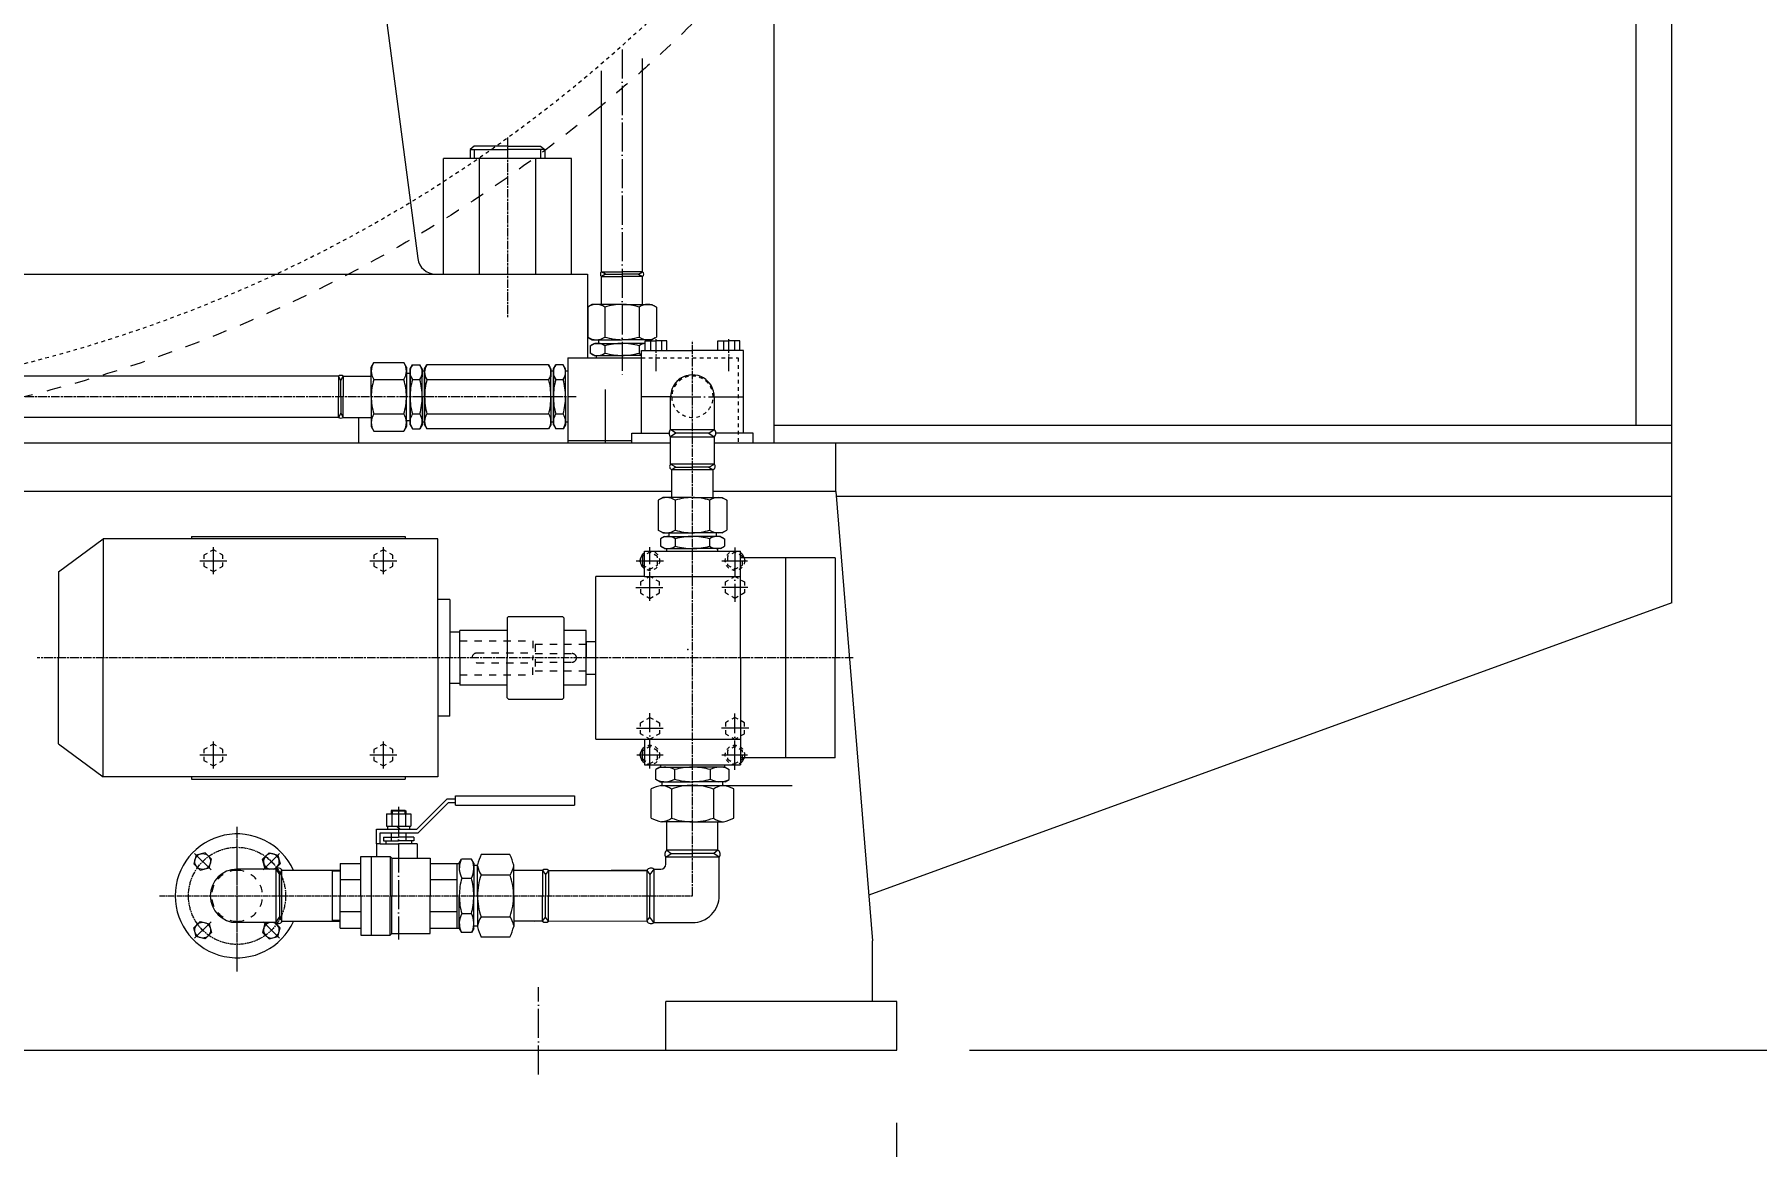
# Model space of a CAD drawing. Header units: inches. Extents: x -7 to 38035, y 41 to 29026.
# Drawn here: x 8608 to 10026, y 2469 to 3385 of the extents above; entities that cross this region are included whole.
import ezdxf

# ---------------------------------------------------------------- set-up
doc = ezdxf.new("R2010")
doc.units = ezdxf.units.IN
doc.header["$MEASUREMENT"] = 0
for name, pattern in [('ACAD_ISO04W100', [30, 24, -3, 0, -3]), ('CHAIN', [0.7087, 0.4724, -0.0591, 0.1181, -0.0591]), ('EB_DASH', [6, 3, -3])]:
    doc.linetypes.add(name, pattern=pattern)
doc.layers.get('Defpoints').update_dxf_attribs({"lineweight": 5})
doc.layers.add('CAXA0', color=7, linetype='Continuous', lineweight=5)
doc.styles.add('Roman', font='arial.ttf')
doc.styles.get("Standard").update_dxf_attribs({"font": 'arial.ttf'})
doc.dimstyles.new('ISO-25', dxfattribs={"dimscale": 30, "dimtxt": 1.5, "dimasz": 1.5, "dimexe": 2, "dimexo": 2, "dimtad": 1, "dimtih": 1, "dimtoh": 1, "dimdec": 1, "dimlfac": 0.03937, "dimdsep": 46, "dimtxsty": 'Standard', "dimcen": 2.5, "dimclrd": 7, "dimclre": 7, "dimclrt": 7, "dimadec": 0, "dimazin": 0, "dimtfac": 1, "dimtdec": 1, "dimtmove": 0, "dimatfit": 3, "dimfxl": 1, "dimlwd": 5, "dimlwe": 5, "dimarcsym": 0})

# ---------------------------------------------------------------- blocks, each defined once
blk = doc.blocks.new('*D246')
at = {"color": 7, "linetype": 'Continuous', "lineweight": 5, "transparency": 16777216}
for p, q in [((7388.2, 2488.2), (7388.2, 1991.2)), ((9318.2, 2488.2), (9318.2, 1991.2)), ((7448.2, 2051.2), (9258.2, 2051.2))]:
    blk.add_line(p, q, dxfattribs=at)
at = {"color": 7, "transparency": 16777216}
for points in [[(7448.2, 2061.2), (7448.2, 2041.2), (7388.2, 2051.2)], [(9258.2, 2061.2), (9258.2, 2041.2), (9318.2, 2051.2)]]:
    blk.add_solid(points, dxfattribs=at)
at = {"layer": 'Defpoints', "color": 0, "transparency": 16777216}
for p in [(7388.2, 2548.2), (9318.2, 2548.2), (9318.2, 2051.2)]:
    blk.add_point(p, dxfattribs=at)
at = {"color": 7, "lineweight": 5, "transparency": 16777216, "insert": (8353.2, 2177.2), "char_height": 210, "attachment_point": 5, "style": 'Roman'}
blk.add_mtext('76', dxfattribs=at)
blk = doc.blocks.new('*D254')
at = {"color": 7, "linetype": 'Continuous', "lineweight": 5, "transparency": 16777216}
for p, q in [((10108, 9504.4), (10853.5, 9504.4)), ((10793.5, 9444.4), (10793.5, 6475.9)), ((10793.5, 2608.2), (10793.5, 6223.8)), ((9378.2, 2548.2), (10853.5, 2548.2))]:
    blk.add_line(p, q, dxfattribs=at)
at = {"color": 7, "transparency": 16777216}
for points in [[(10783.5, 9444.4), (10803.5, 9444.4), (10793.5, 9504.4)], [(10783.5, 2608.2), (10803.5, 2608.2), (10793.5, 2548.2)]]:
    blk.add_solid(points, dxfattribs=at)
at = {"layer": 'Defpoints', "color": 0, "transparency": 16777216}
for p in [(10048, 9504.4), (10793.5, 9504.4), (9318.2, 2548.2)]:
    blk.add_point(p, dxfattribs=at)
at = {"color": 7, "lineweight": 5, "transparency": 16777216, "insert": (10793.5, 6349.9), "char_height": 210, "attachment_point": 5, "style": 'Roman'}
blk.add_mtext('273.9', dxfattribs=at)

msp = doc.modelspace()

# ---------------------------------------------------------------- linework, layer by layer
at = {"color": 7, "lineweight": 5}
for p, q in [((9956.55, 2916.44), (9956.55, 4256)), ((9927.27, 3062.84), (9927.27, 4197.44)), ((8827.54, 3931.8), (8923.88, 3200.01)), ((9217.23, 3048.2), (9217.23, 3765.56)), ((9109.03, 3189.17), (9109.03, 3364.79)), ((9075.09, 3189.17), (9075.09, 3354.65)), ((8970.31, 3292.69), (8966.94, 3289.99)), ((8966.94, 3289.99), (8966.94, 3282.44)), ((8966.94, 3289.99), (8997.69, 3289.99)), ((8997.69, 3292.69), (8970.31, 3292.69)), ((8970.31, 3289.99), (8970.31, 3282.44)), ((8997.69, 3292.69), (9025.06, 3292.69)), ((9028.43, 3289.99), (8997.69, 3289.99)), ((9025.06, 3292.69), (9028.43, 3289.99)), ((9025.06, 3289.99), (9025.06, 3282.44)), ((9028.43, 3289.99), (9028.43, 3282.44)), ((9050.39, 3282.44), (8944.98, 3282.44)), ((8944.98, 3187.28), (8944.98, 3282.44)), ((8974.44, 3282.44), (8974.44, 3187.28)), ((9020.93, 3282.44), (9020.93, 3187.28)), ((9050.39, 3187.28), (9050.39, 3282.44)), ((8401.32, 3187.28), (9063.57, 3187.28)), ((8938.39, 3187.28), (9063.57, 3187.28)), ((9063.57, 3187.28), (9063.57, 3118.2)), ((9078.5, 3187.2), (9075.09, 3189.17)), ((9075.09, 3189.17), (9092.06, 3189.17)), ((9078.5, 3187.2), (9075.09, 3185.22)), ((9075.1, 3162.23), (9075.09, 3185.23)), ((9075.09, 3185.22), (9075.09, 3185.23)), ((9075.09, 3185.22), (9092.06, 3185.22)), ((9078.5, 3187.2), (9092.06, 3187.2)), ((9078.5, 3187.2), (9092.06, 3187.2)), ((9109.03, 3189.17), (9092.06, 3189.17)), ((9105.62, 3187.2), (9092.06, 3187.2)), ((9105.62, 3187.2), (9092.06, 3187.2)), ((9109.03, 3185.22), (9092.06, 3185.22)), ((9105.62, 3187.2), (9109.03, 3189.17)), ((9105.62, 3187.2), (9109.03, 3185.22)), ((9109.01, 3162.23), (9109.03, 3185.23)), ((9109.03, 3185.22), (9109.03, 3185.23)), ((9067.59, 3162.24), (9063.79, 3160.05)), ((9067.59, 3162.24), (9063.79, 3160.05)), ((9092.1, 3162.22), (9067.59, 3162.24)), ((9092.1, 3162.22), (9067.59, 3162.24)), ((9092.02, 3162.22), (9116.53, 3162.24)), ((9092.02, 3162.22), (9116.53, 3162.24)), ((9116.53, 3162.24), (9120.32, 3160.05)), ((9116.53, 3162.24), (9120.32, 3160.05)), ((9063.79, 3160.05), (9063.77, 3135.43)), ((9063.79, 3160.05), (9063.77, 3135.43)), ((9063.79, 3160.05), (9063.77, 3135.43)), ((9063.79, 3160.05), (9063.77, 3135.43)), ((9077.94, 3160.04), (9077.92, 3135.42)), ((9077.94, 3160.04), (9077.92, 3135.42)), ((9077.94, 3160.04), (9077.92, 3135.42)), ((9077.94, 3160.04), (9077.92, 3135.42)), ((9106.17, 3160.04), (9106.19, 3135.42)), ((9106.17, 3160.04), (9106.19, 3135.42)), ((9106.17, 3160.04), (9106.19, 3135.42)), ((9106.17, 3160.04), (9106.19, 3135.42)), ((9120.32, 3160.05), (9120.34, 3135.43)), ((9120.32, 3160.05), (9120.34, 3135.43)), ((9120.32, 3160.05), (9120.34, 3135.43)), ((9120.32, 3160.05), (9120.34, 3135.43)), ((9064.85, 3134.77), (9067.56, 3133.24)), ((9064.85, 3134.77), (9067.56, 3133.24)), ((9119.26, 3134.77), (9116.55, 3133.24)), ((9119.26, 3134.77), (9116.55, 3133.24)), ((9065.77, 3128.3), (9069.07, 3130.2)), ((9065.77, 3128.3), (9069.07, 3130.2)), ((9065.77, 3128.3), (9065.77, 3122.1)), ((9065.77, 3128.3), (9065.77, 3122.1)), ((9069.07, 3120.2), (9065.77, 3122.1)), ((9069.07, 3120.2), (9065.77, 3122.1)), ((9067.56, 3133.24), (9092.07, 3133.22)), ((9067.56, 3133.24), (9092.07, 3133.22)), ((9067.56, 3133.24), (9092.07, 3133.22)), ((9067.56, 3133.24), (9092.07, 3133.22)), ((9069.07, 3130.2), (9092.06, 3130.2)), ((9069.07, 3130.2), (9092.06, 3130.2)), ((9069.07, 3120.2), (9092.06, 3120.2)), ((9069.07, 3120.2), (9092.06, 3120.2)), ((9071.06, 3118.2), (9071.06, 3120.2)), ((9071.06, 3118.2), (9071.06, 3120.2)), ((9072.57, 3133.23), (9072.57, 3130.2)), ((9072.57, 3133.23), (9072.57, 3130.2)), ((9072.57, 3133.23), (9072.57, 3130.2)), ((9072.57, 3133.23), (9072.57, 3130.2)), ((9077.92, 3128.21), (9077.92, 3122.19)), ((9077.92, 3128.21), (9077.92, 3122.19)), ((9116.55, 3133.24), (9092.04, 3133.22)), ((9116.55, 3133.24), (9092.04, 3133.22)), ((9116.55, 3133.24), (9092.04, 3133.22)), ((9116.55, 3133.24), (9092.04, 3133.22)), ((9111.06, 3130.2), (9092.06, 3130.2)), ((9111.06, 3130.2), (9092.06, 3130.2)), ((9108.06, 3120.2), (9092.06, 3120.2)), ((9108.06, 3120.2), (9092.06, 3120.2)), ((9106.2, 3128.21), (9106.2, 3122.19)), ((9106.2, 3128.21), (9106.2, 3122.19)), ((9108.06, 3124.2), (9150.06, 3124.2)), ((9108.06, 3056.2), (9108.06, 3124.2)), ((9108.06, 3124.2), (9150.06, 3124.2)), ((9108.06, 3056.2), (9108.06, 3124.2)), ((9111.06, 3124.2), (9111.06, 3132.2)), ((9111.06, 3132.2), (9120.06, 3132.2)), ((9111.06, 3124.2), (9111.06, 3132.2)), ((9111.06, 3132.2), (9120.06, 3132.2)), ((9111.54, 3133.23), (9111.54, 3132.2)), ((9111.54, 3133.23), (9111.54, 3132.2)), ((9111.54, 3133.23), (9111.54, 3132.2)), ((9111.54, 3133.23), (9111.54, 3132.2)), ((9115.56, 3132.2), (9115.56, 3124.2)), ((9115.56, 3132.2), (9115.56, 3124.2)), ((9129.06, 3132.2), (9120.06, 3132.2)), ((9129.06, 3132.2), (9120.06, 3132.2)), ((9124.56, 3132.2), (9124.56, 3124.2)), ((9124.56, 3132.2), (9124.56, 3124.2)), ((9129.06, 3124.2), (9129.06, 3132.2)), ((9129.06, 3124.2), (9129.06, 3132.2)), ((9192.06, 3124.2), (9150.06, 3124.2)), ((9192.06, 3124.2), (9150.06, 3124.2)), ((9171.06, 3124.2), (9171.06, 3132.2)), ((9171.06, 3132.2), (9180.06, 3132.2)), ((9171.06, 3124.2), (9171.06, 3132.2)), ((9171.06, 3132.2), (9180.06, 3132.2)), ((9175.56, 3132.2), (9175.56, 3124.2)), ((9175.56, 3132.2), (9175.56, 3124.2)), ((9189.06, 3132.2), (9180.06, 3132.2)), ((9189.06, 3132.2), (9180.06, 3132.2)), ((9184.56, 3132.2), (9184.56, 3124.2)), ((9184.56, 3132.2), (9184.56, 3124.2)), ((9189.06, 3124.2), (9189.06, 3132.2)), ((9189.06, 3124.2), (9189.06, 3132.2)), ((9192.06, 3056.2), (9192.06, 3124.2)), ((9192.06, 3056.2), (9192.06, 3124.2)), ((8885.53, 3110.7), (8887.72, 3114.49)), ((8885.53, 3110.7), (8885.53, 3103.19)), ((8885.53, 3086.19), (8885.53, 3110.7)), ((8887.72, 3114.49), (8912.34, 3114.49)), ((8914.53, 3110.7), (8912.34, 3114.49)), ((8914.53, 3105.69), (8914.53, 3110.7)), ((8914.53, 3110.7), (8914.53, 3086.19)), ((8914.53, 3105.69), (8917.53, 3105.69)), ((8917.53, 3109.19), (8919.43, 3112.49)), ((8917.53, 3086.19), (8917.53, 3109.19)), ((8917.53, 3105.69), (8917.53, 3109.19)), ((8917.53, 3109.19), (8917.53, 3086.19)), ((8919.43, 3112.49), (8925.62, 3112.49)), ((8927.53, 3109.19), (8925.62, 3112.49)), ((8929.53, 3107.19), (8927.5, 3107.19)), ((8927.53, 3109.19), (8927.53, 3102.69)), ((8927.53, 3086.19), (8927.53, 3109.19)), ((8929.53, 3109.19), (8931.43, 3112.49)), ((8929.53, 3086.19), (8929.53, 3109.19)), ((8929.53, 3109.19), (8929.53, 3086.19)), ((8929.53, 3105.69), (8929.53, 3109.19)), ((8929.53, 3086.19), (8929.53, 3107.19)), ((9031.65, 3112.49), (8931.43, 3112.49)), ((9033.56, 3109.19), (9031.65, 3112.49)), ((9033.56, 3086.19), (9033.56, 3109.19)), ((9033.56, 3109.19), (9033.56, 3102.69)), ((9033.56, 3086.19), (9033.56, 3109.19)), ((9035.59, 3107.19), (9033.56, 3107.19)), ((9035.56, 3109.19), (9037.46, 3112.49)), ((9035.56, 3086.19), (9035.56, 3109.19)), ((9035.56, 3105.69), (9035.56, 3109.19)), ((9035.56, 3109.19), (9035.56, 3086.19)), ((9035.56, 3086.19), (9035.56, 3109.19)), ((9043.65, 3112.49), (9037.46, 3112.49)), ((9045.56, 3109.19), (9043.65, 3112.49)), ((9045.56, 3086.19), (9045.56, 3109.19)), ((9047.56, 3107.19), (9045.56, 3107.19)), ((9047.56, 3118.2), (9047.56, 3048.2)), ((9047.56, 3118.2), (9108.06, 3118.2)), ((8858.51, 3103.2), (8461.02, 3103.2)), ((8860.53, 3099.7), (8858.51, 3103.2)), ((8858.51, 3103.2), (8858.51, 3086.2)), ((8860.53, 3099.7), (8862.55, 3103.2)), ((8860.53, 3086.21), (8860.53, 3099.7)), ((8862.55, 3103.2), (8885.53, 3103.2)), ((8862.55, 3103.2), (8862.55, 3086.2)), ((8887.72, 3100.34), (8912.34, 3100.34)), ((8919.43, 3100.34), (8925.62, 3100.34)), ((8931.43, 3100.34), (9031.65, 3100.34)), ((9037.46, 3100.34), (9043.65, 3100.34)), ((9078.21, 3092.12), (9078.21, 3048.2)), ((8858.51, 3069.2), (8858.51, 3086.19)), ((8860.53, 3086.19), (8860.53, 3072.7)), ((8862.55, 3069.2), (8862.55, 3086.19)), ((8885.53, 3086.2), (8885.53, 3061.69)), ((8914.53, 3061.69), (8914.53, 3086.2)), ((8917.53, 3086.21), (8917.53, 3063.2)), ((8917.53, 3063.2), (8917.53, 3086.2)), ((8927.53, 3086.2), (8927.53, 3063.2)), ((8929.53, 3086.21), (8929.53, 3063.2)), ((8929.53, 3086.21), (8929.53, 3065.21)), ((8929.53, 3063.2), (8929.53, 3086.2)), ((9033.56, 3086.21), (9033.56, 3063.2)), ((9033.56, 3086.2), (9033.56, 3063.2)), ((9035.56, 3086.21), (9035.56, 3063.2)), ((9035.56, 3086.21), (9035.56, 3063.2)), ((9035.56, 3063.2), (9035.56, 3086.2)), ((9045.56, 3086.21), (9045.56, 3063.2)), ((9108.06, 3086.2), (9108.06, 3087.2)), ((9108.06, 3086.2), (9108.06, 3087.2)), ((9133.06, 3086.2), (9108.06, 3086.2)), ((9133.06, 3086.2), (9108.06, 3086.2)), ((9132.08, 3059.32), (9132.06, 3086.22)), ((9132.08, 3059.32), (9132.06, 3086.22)), ((9167.06, 3086.2), (9192.06, 3086.2)), ((9167.06, 3086.2), (9192.06, 3086.2)), ((9168.09, 3059.26), (9168.07, 3086.2)), ((9168.09, 3059.26), (9168.07, 3086.2)), ((8858.51, 3069.2), (8461.02, 3069.2)), ((8860.53, 3072.7), (8858.51, 3069.2)), ((8860.53, 3072.7), (8862.55, 3069.2)), ((8862.55, 3069.2), (8885.53, 3069.2)), ((8875.06, 3069.2), (8875.06, 3048.2)), ((8887.72, 3072.05), (8912.34, 3072.05)), ((8914.53, 3066.7), (8914.53, 3061.69)), ((8914.53, 3066.7), (8917.53, 3066.7)), ((8917.53, 3066.7), (8917.53, 3063.2)), ((8917.53, 3063.2), (8919.43, 3059.9)), ((8919.43, 3072.05), (8925.62, 3072.05)), ((8927.53, 3063.2), (8925.62, 3059.9)), ((8929.53, 3065.21), (8927.5, 3065.21)), ((8927.53, 3063.2), (8927.53, 3069.7)), ((8929.53, 3066.7), (8929.53, 3063.2)), ((8929.53, 3063.2), (8931.43, 3059.9)), ((8931.43, 3072.05), (9031.65, 3072.05)), ((9033.56, 3063.2), (9031.65, 3059.9)), ((9033.56, 3063.2), (9033.56, 3069.7)), ((9035.59, 3065.21), (9033.56, 3065.21)), ((9035.56, 3066.7), (9035.56, 3063.2)), ((9035.56, 3063.2), (9037.46, 3059.9)), ((9037.46, 3072.05), (9043.65, 3072.05)), ((9045.56, 3063.2), (9043.65, 3059.9)), ((9047.56, 3065.21), (9045.56, 3065.21)), ((8885.53, 3061.69), (8887.72, 3057.9)), ((8887.72, 3057.9), (8912.34, 3057.9)), ((8914.53, 3061.69), (8912.34, 3057.9)), ((8919.43, 3059.9), (8925.62, 3059.9)), ((9031.65, 3059.9), (8931.43, 3059.9)), ((9043.65, 3059.9), (9037.46, 3059.9)), ((9047.56, 3050.2), (9100.06, 3050.2)), ((9100.06, 3048.2), (9100.06, 3056.2)), ((9100.06, 3056.2), (9130.81, 3056.2)), ((9100.06, 3056.2), (9108.06, 3056.2)), ((9100.06, 3048.2), (9100.06, 3056.2)), ((9100.06, 3056.2), (9130.81, 3056.2)), ((9100.06, 3056.2), (9108.06, 3056.2)), ((9132.1, 3030.77), (9132.08, 3053.17)), ((9136.5, 3056.24), (9132.09, 3059.33)), ((9132.09, 3059.33), (9168.03, 3059.33)), ((9136.5, 3056.24), (9132.09, 3059.33)), ((9132.09, 3059.33), (9168.03, 3059.33)), ((9136.5, 3056.24), (9132.09, 3053.16)), ((9136.5, 3056.24), (9132.09, 3053.16)), ((9132.09, 3053.16), (9168.03, 3053.16)), ((9132.09, 3053.16), (9168.03, 3053.16)), ((9163.62, 3056.24), (9136.5, 3056.24)), ((9163.62, 3056.24), (9136.5, 3056.24)), ((9163.62, 3056.24), (9168.03, 3059.33)), ((9163.62, 3056.24), (9168.03, 3059.33)), ((9163.62, 3056.24), (9168.03, 3053.16)), ((9163.62, 3056.24), (9168.03, 3053.16)), ((9168.12, 3030.79), (9168.1, 3053.23)), ((9200.06, 3056.2), (9169.31, 3056.2)), ((9200.06, 3056.2), (9169.31, 3056.2)), ((9200.06, 3056.2), (9192.06, 3056.2)), ((9200.06, 3056.2), (9192.06, 3056.2)), ((9200.06, 3048.2), (9200.06, 3056.2)), ((9200.06, 3048.2), (9200.06, 3056.2)), ((9217.23, 3062.84), (9956.55, 3062.84)), ((7438.21, 3048.2), (8942.73, 3048.2)), ((8942.73, 3048.2), (9132.08, 3048.2)), ((9168.1, 3048.2), (9268.21, 3048.2)), ((9217.23, 3048.2), (9956.55, 3048.2)), ((9268.21, 3008.2), (9268.21, 3048.2)), ((9136.5, 3028.2), (9132.01, 3030.8)), ((9168.11, 3030.8), (9132.09, 3030.77)), ((9136.5, 3028.2), (9133.01, 3026.18)), ((9133.1, 3003.23), (9133.09, 3026.23)), ((9133.09, 3026.23), (9167.02, 3026.23)), ((9136.5, 3028.2), (9150.06, 3028.2)), ((9163.62, 3028.2), (9150.06, 3028.2)), ((9163.62, 3028.2), (9168.11, 3030.8)), ((9163.62, 3028.2), (9167.11, 3026.18)), ((9167.02, 3003.23), (9167.03, 3026.23)), ((9133.1, 3008.1), (8353.21, 3008.2)), ((9268.21, 3008.08), (9167.02, 3008.1)), ((9268.21, 3008.2), (9298.21, 2638.2)), ((9121.8, 3001.05), (9121.77, 2976.43)), ((9121.8, 3001.05), (9121.77, 2976.43)), ((9125.59, 3003.24), (9121.8, 3001.05)), ((9125.59, 3003.24), (9121.8, 3001.05)), ((9150.1, 3003.22), (9125.59, 3003.24)), ((9150.1, 3003.22), (9125.59, 3003.24)), ((9135.95, 3001.04), (9135.92, 2976.42)), ((9135.95, 3001.04), (9135.92, 2976.42)), ((9150.02, 3003.22), (9174.53, 3003.24)), ((9150.02, 3003.22), (9174.53, 3003.24)), ((9164.17, 3001.04), (9164.19, 2976.42)), ((9164.17, 3001.04), (9164.19, 2976.42)), ((9174.53, 3003.24), (9178.32, 3001.05)), ((9174.53, 3003.24), (9178.32, 3001.05)), ((9178.32, 3001.05), (9178.34, 2976.43)), ((9178.32, 3001.05), (9178.34, 2976.43)), ((9268.52, 3004.28), (9956.55, 3004.28)), ((8628.06, 2942.12), (8664.83, 2969.2)), ((8940.49, 2969.2), (8664.83, 2969.2)), ((8664.83, 2969.2), (8664.83, 2871.2)), ((8737.56, 2971.2), (8737.56, 2969.2)), ((8737.56, 2971.2), (8913.56, 2971.2)), ((8913.56, 2971.2), (8913.56, 2969.2)), ((8940.49, 2871.2), (8940.49, 2969.2)), ((9125.56, 2974.24), (9121.77, 2976.43)), ((9125.56, 2974.24), (9121.77, 2976.43)), ((9127.07, 2971.2), (9123.77, 2969.3)), ((9123.77, 2969.3), (9123.77, 2963.1)), ((9125.56, 2974.24), (9150.07, 2974.22)), ((9125.56, 2974.24), (9150.07, 2974.22)), ((9127.07, 2971.2), (9150.06, 2971.2)), ((9130.57, 2974.23), (9130.57, 2971.2)), ((9130.57, 2974.23), (9130.57, 2971.2)), ((9135.92, 2969.21), (9135.92, 2963.19)), ((9174.55, 2974.24), (9150.04, 2974.22)), ((9174.55, 2974.24), (9150.04, 2974.22)), ((9173.05, 2971.2), (9150.06, 2971.2)), ((9164.2, 2969.21), (9164.2, 2963.19)), ((9169.54, 2974.23), (9169.55, 2971.2)), ((9169.54, 2974.23), (9169.55, 2971.2)), ((9173.05, 2971.2), (9176.35, 2969.3)), ((9174.55, 2974.24), (9178.34, 2976.43)), ((9174.55, 2974.24), (9178.34, 2976.43)), ((9176.35, 2969.3), (9176.35, 2963.1)), ((8940.49, 2871.2), (8940.49, 2960.2)), ((9110.51, 2955.65), (9108.93, 2954.74)), ((9108.93, 2954.74), (9108.93, 2947.66)), ((9110.51, 2938.2), (9110.51, 2959.2)), ((9110.51, 2959.2), (9189.61, 2959.2)), ((9127.07, 2961.2), (9123.77, 2963.1)), ((9127.07, 2961.2), (9150.06, 2961.2)), ((9129.06, 2959.2), (9129.06, 2961.2)), ((9173.05, 2961.2), (9150.06, 2961.2)), ((9171.06, 2959.2), (9171.06, 2961.2)), ((9173.05, 2961.2), (9176.35, 2963.1)), ((9189.61, 2871.2), (9189.61, 2959.2)), ((9189.61, 2955.65), (9191.19, 2954.74)), ((9267.56, 2953.59), (9189.61, 2953.59)), ((9191.19, 2954.74), (9191.19, 2953.59)), ((9226.58, 2953.59), (9226.58, 2788.8)), ((9267.56, 2953.59), (9267.56, 2871.2)), ((8628.06, 2942.12), (8628.06, 2871.2)), ((9070.56, 2804.2), (9070.56, 2938.2)), ((9110.51, 2938.2), (9070.56, 2938.2)), ((9108.93, 2947.66), (9110.51, 2946.75)), ((9110.51, 2938.2), (9189.61, 2938.2)), ((8950.34, 2919.17), (8940.49, 2919.17)), ((8950.34, 2919.17), (8950.34, 2871.2)), ((9956.55, 2916.44), (9295.16, 2675.71)), ((8958.56, 2871.2), (8958.56, 2893.7)), ((8997.56, 2893.7), (8958.56, 2893.7)), ((8997.56, 2904.2), (8998.56, 2905.2)), ((8997.56, 2904.2), (8997.56, 2871.2)), ((8998.56, 2905.2), (9043.06, 2905.2)), ((9043.06, 2905.2), (9044.06, 2904.2)), ((9044.06, 2904.2), (9044.06, 2871.2)), ((9062.56, 2893.7), (9044.06, 2893.7)), ((9062.56, 2848.7), (9062.56, 2893.7)), ((8958.56, 2892.38), (8950.34, 2892.38)), ((9062.56, 2884.66), (9062.56, 2871.2)), ((9062.56, 2884.66), (9070.56, 2884.66)), ((8628.06, 2800.27), (8628.06, 2871.2)), ((8664.83, 2773.2), (8664.83, 2871.2)), ((8940.49, 2871.2), (8940.49, 2782.2)), ((8940.49, 2871.2), (8940.49, 2773.2)), ((8950.34, 2823.23), (8950.34, 2871.2)), ((8958.56, 2871.2), (8958.56, 2848.7)), ((8997.56, 2838.2), (8997.56, 2871.2)), ((9044.06, 2838.2), (9044.06, 2871.2)), ((9062.56, 2857.74), (9062.56, 2871.2)), ((9189.61, 2871.2), (9189.61, 2783.2)), ((9267.56, 2788.8), (9267.56, 2871.2)), ((9062.56, 2857.74), (9070.56, 2857.74)), ((8958.56, 2850.02), (8950.34, 2850.02)), ((8997.56, 2848.7), (8958.56, 2848.7)), ((8997.56, 2838.2), (8998.56, 2837.2)), ((8998.56, 2837.2), (9043.06, 2837.2)), ((9043.06, 2837.2), (9044.06, 2838.2)), ((9062.56, 2848.7), (9044.06, 2848.7)), ((8950.34, 2823.23), (8940.49, 2823.23)), ((8628.06, 2800.27), (8664.83, 2773.2)), ((9070.56, 2804.2), (9189.61, 2804.2)), ((9108.93, 2794.74), (9110.51, 2795.65)), ((9108.93, 2787.66), (9108.93, 2794.74)), ((9110.51, 2804.2), (9110.51, 2783.2)), ((9110.51, 2786.75), (9108.93, 2787.66)), ((9110.51, 2783.2), (9150.06, 2783.2)), ((9123.07, 2781.2), (9119.77, 2779.3)), ((9123.07, 2781.2), (9150.06, 2781.2)), ((9123.61, 2783.2), (9123.61, 2781.2)), ((9150.06, 2783.2), (9189.61, 2783.2)), ((9177.05, 2781.2), (9150.06, 2781.2)), ((9176.51, 2783.2), (9176.51, 2781.2)), ((9177.05, 2781.2), (9180.35, 2779.3)), ((9267.56, 2788.8), (9189.61, 2788.8)), ((9189.61, 2786.75), (9191.19, 2787.66)), ((9191.19, 2787.66), (9191.19, 2788.8)), ((8940.49, 2773.2), (8664.83, 2773.2)), ((8737.56, 2773.2), (8737.56, 2771.2)), ((8737.56, 2771.2), (8913.56, 2771.2)), ((8913.56, 2773.2), (8913.56, 2771.2)), ((9119.77, 2771.1), (9119.77, 2779.3)), ((9123.07, 2769.2), (9119.77, 2771.1)), ((9123.07, 2769.2), (9150.06, 2769.2)), ((9124.06, 2766.2), (9125.16, 2766.2)), ((9125.17, 2766.2), (9125.17, 2769.2)), ((9125.17, 2766.2), (9175.69, 2766.2)), ((9135.4, 2779.21), (9135.4, 2771.19)), ((9177.05, 2769.2), (9150.06, 2769.2)), ((9164.72, 2779.21), (9164.72, 2771.19)), ((9174.95, 2766.2), (9174.95, 2769.2)), ((9175.69, 2766.2), (9232.18, 2766.2)), ((9177.05, 2769.2), (9180.35, 2771.1)), ((9180.35, 2771.1), (9180.35, 2779.3)), ((8948.06, 2755.2), (8923.06, 2730.2)), ((8949.3, 2752.2), (8924.3, 2727.2)), ((8948.06, 2755.2), (8955.02, 2755.2)), ((8949.3, 2752.2), (8955.02, 2752.2)), ((8955.02, 2749.83), (8955.02, 2757.58)), ((8955.02, 2757.58), (9053.06, 2757.58)), ((9053.06, 2757.58), (9053.06, 2749.83)), ((9116.07, 2739.2), (9116.07, 2763.2)), ((9132.81, 2763.2), (9132.81, 2739.2)), ((9150.06, 2754.27), (9150.06, 2754.27)), ((9167.31, 2763.2), (9167.31, 2739.2)), ((9184.05, 2739.2), (9184.05, 2763.2)), ((8898.06, 2742.7), (8918.06, 2742.7)), ((8898.06, 2742.7), (8898.06, 2732.7)), ((8902.92, 2745.72), (8902.06, 2745.16)), ((8902.06, 2745.16), (8902.06, 2742.7)), ((8902.06, 2745.16), (8914.06, 2745.16)), ((8902.45, 2742.7), (8902.45, 2732.7)), ((8902.92, 2745.72), (8913.19, 2745.72)), ((8902.92, 2745.16), (8902.92, 2742.7)), ((8913.19, 2745.72), (8914.06, 2745.16)), ((8913.19, 2745.16), (8913.19, 2742.7)), ((8913.66, 2742.7), (8913.66, 2732.7)), ((8914.06, 2745.16), (8914.06, 2742.7)), ((8918.06, 2742.7), (8918.06, 2732.7)), ((8955.02, 2749.83), (9053.06, 2749.83)), ((8889.84, 2730.2), (8923.06, 2730.2)), ((8889.84, 2717.96), (8889.84, 2730.2)), ((8892.84, 2727.2), (8924.3, 2727.2)), ((8892.84, 2717.96), (8892.84, 2727.2)), ((8895.59, 2723.54), (8908.06, 2723.54)), ((8895.59, 2723.54), (8895.59, 2720.44)), ((8898.06, 2732.7), (8918.06, 2732.7)), ((8898.93, 2732.7), (8898.93, 2730.2)), ((8902.06, 2727.2), (8902.06, 2720.44)), ((8906.41, 2732.7), (8908.79, 2730.2)), ((8906.98, 2732.7), (8909.36, 2730.2)), ((8920.53, 2723.54), (8908.06, 2723.54)), ((8914.06, 2727.2), (8914.06, 2720.44)), ((8917.18, 2732.7), (8917.18, 2730.2)), ((8920.53, 2723.54), (8920.53, 2720.44)), ((9150.06, 2736.2), (9124.43, 2736.2)), ((9129.07, 2712.71), (9129.07, 2736.2)), ((9150.06, 2736.2), (9175.69, 2736.2)), ((9171.05, 2712.71), (9171.05, 2736.2)), ((8892.84, 2717.96), (8889.84, 2717.96)), ((8889.84, 2717.96), (8889.84, 2707.7)), ((8892.84, 2717.96), (8908.06, 2717.96)), ((8895.59, 2720.44), (8908.06, 2720.44)), ((8897.54, 2720.44), (8897.54, 2717.96)), ((8920.53, 2720.44), (8908.06, 2720.44)), ((8923.28, 2717.96), (8908.06, 2717.96)), ((8918.58, 2720.44), (8918.58, 2717.96)), ((8923.28, 2717.96), (8923.28, 2706.13)), ((8999.74, 2709.2), (8976.06, 2709.2)), ((9128.06, 2707.05), (9132.56, 2710.2)), ((9129.06, 2712.71), (9132.56, 2710.2)), ((9171.05, 2712.71), (9129.06, 2712.71)), ((9132.56, 2710.2), (9150.06, 2710.2)), ((9167.56, 2710.2), (9150.06, 2710.2)), ((9171.06, 2712.71), (9167.56, 2710.2)), ((9172.06, 2707.05), (9167.56, 2710.2)), ((8806.91, 2697.2), (8775.06, 2697.2)), ((8806.9, 2697.21), (8810.06, 2692.7)), ((8806.91, 2697.2), (8806.91, 2653.2)), ((8810.06, 2692.7), (8812.07, 2696.2)), ((8851.82, 2696.2), (8812.07, 2696.2)), ((8812.07, 2654.21), (8812.07, 2696.2)), ((8860.06, 2696), (8851.82, 2696.2)), ((8853.51, 2696.16), (8853.51, 2654.2)), ((8860.06, 2695.49), (8853.51, 2695.64)), ((8860.06, 2701.7), (8860.06, 2675.2)), ((8860.06, 2701.7), (8877.06, 2701.7)), ((8877.06, 2675.2), (8877.06, 2707.7)), ((8877.06, 2707.7), (8901.06, 2707.7)), ((8885.39, 2707.7), (8885.39, 2642.7)), ((8901.06, 2707.7), (8901.06, 2675.2)), ((8901.06, 2707.7), (8902.42, 2706.13)), ((8902.42, 2706.13), (8934.06, 2706.13)), ((8902.42, 2706.13), (8902.42, 2675.2)), ((8934.06, 2706.13), (8934.06, 2675.2)), ((8934.06, 2701.7), (8956.06, 2701.7)), ((8956.06, 2701.7), (8956.06, 2675.2)), ((8956.06, 2701.7), (8958.06, 2701.7)), ((8958.06, 2702.19), (8959.96, 2705.49)), ((8958.06, 2702.19), (8958.06, 2696.16)), ((8968.15, 2705.49), (8959.96, 2705.49)), ((8970.06, 2702.19), (8968.15, 2705.49)), ((8970.06, 2702.19), (8970.06, 2675.2)), ((8973.06, 2700.1), (8970.06, 2700.1)), ((8973.06, 2675.21), (8973.06, 2700.83)), ((9002.86, 2674.94), (9002.86, 2700.57)), ((9026.55, 2696.2), (9002.86, 2696.2)), ((9026.55, 2696.2), (9029.05, 2692.7)), ((9026.55, 2696.2), (9026.55, 2675.2)), ((9031.56, 2696.2), (9029.05, 2692.7)), ((9031.55, 2696.2), (9031.55, 2675.2)), ((9031.56, 2696.2), (9112.56, 2696.2)), ((9112.56, 2696.2), (9083.06, 2696.2)), ((9112.56, 2696.2), (9115.06, 2692.7)), ((9112.56, 2696.2), (9112.56, 2654.2)), ((9112.56, 2696.2), (9115.06, 2692.7)), ((9118.21, 2697.21), (9115.06, 2692.7)), ((9118.21, 2697.2), (9124.06, 2697.2)), ((9118.21, 2697.2), (9118.21, 2653.2)), ((9172.06, 2707.06), (9128.06, 2707.05)), ((9128.06, 2701.2), (9128.06, 2707.05)), ((9172.06, 2675.15), (9172.06, 2707.06)), ((8810.06, 2692.7), (8810.06, 2657.7)), ((8877.06, 2688.45), (8860.06, 2688.45)), ((8956.06, 2688.45), (8934.06, 2688.45)), ((8960.05, 2689.86), (8968.06, 2689.86)), ((8976.06, 2692.46), (9000.02, 2692.46)), ((9029.05, 2692.7), (9029.05, 2675.2)), ((9115.06, 2692.7), (9115.06, 2675.2)), ((8860.06, 2648.7), (8860.06, 2675.21)), ((8877.06, 2675.2), (8877.06, 2642.7)), ((8901.06, 2642.7), (8901.06, 2675.2)), ((8902.42, 2644.28), (8902.42, 2675.2)), ((8934.06, 2644.28), (8934.06, 2675.21)), ((8956.06, 2675.2), (8956.06, 2648.7)), ((8956.06, 2675.2), (8956.06, 2648.7)), ((8958.06, 2648.22), (8958.06, 2675.2)), ((8970.06, 2648.22), (8970.06, 2675.2)), ((8973.06, 2675.2), (8973.06, 2649.58)), ((9002.86, 2675.46), (9002.86, 2649.84)), ((9026.55, 2654.21), (9026.55, 2675.2)), ((9029.05, 2657.71), (9029.05, 2675.21)), ((9031.55, 2654.21), (9031.55, 2675.2)), ((9115.06, 2657.71), (9115.06, 2675.21)), ((8806.91, 2653.2), (8775.06, 2653.2)), ((8806.9, 2653.2), (8810.06, 2657.7)), ((8810.06, 2657.7), (8812.07, 2654.21)), ((8860.06, 2654.2), (8812.07, 2654.2)), ((8860.06, 2654.92), (8853.51, 2654.76)), ((8877.06, 2661.96), (8860.06, 2661.96)), ((8956.06, 2661.96), (8934.06, 2661.96)), ((8960.05, 2660.55), (8968.06, 2660.55)), ((8976.06, 2657.95), (9000.02, 2657.95)), ((9026.55, 2654.21), (9002.86, 2654.21)), ((9026.55, 2654.21), (9020.06, 2654.2)), ((9026.55, 2654.21), (9029.05, 2657.71)), ((9031.56, 2654.21), (9029.05, 2657.71)), ((9112.56, 2654.2), (9031.55, 2654.21)), ((9112.56, 2654.21), (9115.06, 2657.71)), ((9112.56, 2654.21), (9115.06, 2657.71)), ((9118.21, 2653.2), (9115.06, 2657.7)), ((9118.21, 2653.2), (9150.06, 2653.2)), ((8860.06, 2648.7), (8877.06, 2648.7)), ((8877.06, 2642.7), (8901.06, 2642.7)), ((8901.06, 2642.7), (8902.42, 2644.28)), ((8902.42, 2644.28), (8934.06, 2644.28)), ((8934.06, 2648.7), (8958.06, 2648.7)), ((8958.06, 2648.22), (8959.96, 2644.91)), ((8968.15, 2644.91), (8959.96, 2644.91)), ((8970.06, 2648.22), (8968.15, 2644.91)), ((8973.06, 2650.31), (8970.06, 2650.31)), ((8999.74, 2641.21), (8976.06, 2641.21)), ((9298.21, 2588.2), (9298.21, 2638.2)), ((9318.21, 2588.2), (9128.21, 2588.2)), ((9128.21, 2548.2), (9128.21, 2588.2)), ((9318.21, 2548.2), (9318.21, 2588.2)), ((7388.21, 2548.2), (9318.21, 2548.2))]:
    msp.add_line(p, q, dxfattribs=at)
at = {"color": 7, "linetype": 'ACAD_ISO04W100', "lineweight": 5}
for p, q in [((9092.06, 3372.31), (9092.06, 3101.96)), ((9133.06, 3086.2), (9167.06, 3086.2)), ((9133.06, 3086.2), (9167.06, 3086.2)), ((8744.36, 2951.2), (8766.76, 2951.2)), ((8755.56, 2940), (8755.56, 2962.4)), ((8884.36, 2951.2), (8906.76, 2951.2)), ((8895.56, 2940), (8895.56, 2962.4)), ((9103.61, 2951.2), (9126.28, 2951.2)), ((9115.06, 2918.14), (9115.06, 2962.4)), ((9174.13, 2951.2), (9195.5, 2951.2)), ((9185.06, 2962.14), (9185.06, 2917.44)), ((9103.41, 2929.2), (9125.73, 2929.2)), ((9195.78, 2929.2), (9174.23, 2929.2)), ((9115.06, 2779.95), (9115.06, 2825.6)), ((9185.06, 2779.01), (9185.06, 2825.35)), ((9103.89, 2813.2), (9125.81, 2813.2)), ((9196.36, 2813.2), (9173.85, 2813.2)), ((8755.56, 2780), (8755.56, 2802.4)), ((8895.56, 2780), (8895.56, 2802.4)), ((8744.36, 2791.2), (8766.76, 2791.2)), ((8884.36, 2791.2), (8906.76, 2791.2)), ((9104.12, 2791.2), (9125.88, 2791.2)), ((9174.31, 2791.2), (9195.4, 2791.2)), ((8908.06, 2748.42), (8908.06, 2639.11)), ((8753.67, 2696.59), (8740.1, 2710.16)), ((8796.44, 2696.59), (8810.01, 2710.16)), ((8810.06, 2675.2), (8810.06, 2692.7)), ((8753.67, 2653.82), (8740.1, 2640.25)), ((8796.44, 2653.82), (8810.01, 2640.25)), ((9023.21, 2528.03), (9023.21, 2600.01))]:
    msp.add_line(p, q, dxfattribs=at)
at = {"color": 7, "linetype": 'CHAIN', "lineweight": 5, "ltscale": 15}
for p, q in [((8997.69, 3299.82), (8997.69, 3151.39)), ((9150.06, 2675.2), (9150.06, 3132.4)), ((9054.19, 3086.2), (8347.31, 3086.2)), ((9282.52, 2871.2), (8610.45, 2871.2))]:
    msp.add_line(p, q, dxfattribs=at)
at = {"color": 7, "linetype": 'ACAD_ISO04W100', "lineweight": 5, "ltscale": 0.5}
for p, q in [((9120.06, 3107.25), (9120.06, 3133.77)), ((9120.06, 3107.25), (9120.06, 3133.77)), ((9180.06, 3107.25), (9180.06, 3133.77)), ((9180.06, 3107.25), (9180.06, 3133.77))]:
    msp.add_line(p, q, dxfattribs=at)
at = {"color": 7, "linetype": 'EB_DASH', "lineweight": 5}
for p, q in [((9108.06, 3118.2), (9187.56, 3118.2)), ((9108.06, 3118.2), (9187.56, 3118.2)), ((9187.56, 3118.2), (9187.56, 3048.2)), ((9187.56, 3118.2), (9187.56, 3048.2))]:
    msp.add_line(p, q, dxfattribs=at)
at = {"color": 7, "linetype": 'EB_DASH', "lineweight": 5, "ltscale": 2}
for p, q in [((8958.56, 2885.2), (9018.56, 2885.2)), ((9018.56, 2885.2), (9018.56, 2871.2)), ((9062.56, 2882.2), (9020.56, 2882.2)), ((9020.56, 2882.2), (9020.56, 2860.2)), ((8972.56, 2875.2), (9018.56, 2875.2)), ((8972.56, 2867.2), (9018.56, 2867.2)), ((9018.56, 2857.2), (9018.56, 2871.2)), ((9020.56, 2874.7), (9051.06, 2874.7)), ((9020.56, 2867.7), (9051.06, 2867.7)), ((8958.56, 2857.2), (9018.56, 2857.2)), ((9062.56, 2860.2), (9020.56, 2860.2))]:
    msp.add_line(p, q, dxfattribs=at)
at = {"color": 7, "linetype": 'CHAIN', "lineweight": 5, "ltscale": 5}
msp.add_line((8775.06, 2613), (8775.06, 2732.03), dxfattribs=at)
at = {"color": 7, "linetype": 'CHAIN', "lineweight": 5, "ltscale": 10}
msp.add_line((8711.18, 2675.2), (9150.06, 2675.2), dxfattribs=at)
at = {"color": 7, "linetype": 'EB_DASH', "lineweight": 5}
for points in [[(8755.56, 2960.2), (8747.76, 2955.7), (8747.76, 2946.7), (8755.56, 2942.2), (8763.35, 2946.7), (8763.35, 2955.7)], [(8895.56, 2960.2), (8887.76, 2955.7), (8887.76, 2946.7), (8895.56, 2942.2), (8903.35, 2946.7), (8903.35, 2955.7)], [(9115.06, 2958.27), (9108.93, 2954.74), (9108.93, 2947.66), (9115.06, 2944.12), (9121.19, 2947.66), (9121.19, 2954.74)], [(9185.06, 2958.27), (9178.93, 2954.74), (9178.93, 2947.66), (9185.06, 2944.12), (9191.19, 2947.66), (9191.19, 2954.74)], [(9115.06, 2938.2), (9107.26, 2933.7), (9107.26, 2924.7), (9115.06, 2920.2), (9122.85, 2924.7), (9122.85, 2933.7)], [(9185.06, 2938.2), (9192.85, 2933.7), (9192.85, 2924.7), (9185.06, 2920.2), (9177.26, 2924.7), (9177.26, 2933.7)], [(9115.06, 2804.2), (9107.26, 2808.7), (9107.26, 2817.7), (9115.06, 2822.2), (9122.85, 2817.7), (9122.85, 2808.7)], [(9185.06, 2804.2), (9192.85, 2808.7), (9192.85, 2817.7), (9185.06, 2822.2), (9177.26, 2817.7), (9177.26, 2808.7)], [(8755.56, 2800.2), (8747.76, 2795.7), (8747.76, 2786.7), (8755.56, 2782.2), (8763.35, 2786.7), (8763.35, 2795.7)], [(8895.56, 2800.2), (8887.76, 2795.7), (8887.76, 2786.7), (8895.56, 2782.2), (8903.35, 2786.7), (8903.35, 2795.7)], [(9115.06, 2798.27), (9108.93, 2794.74), (9108.93, 2787.66), (9115.06, 2784.12), (9121.19, 2787.66), (9121.19, 2794.74)], [(9185.06, 2798.27), (9178.93, 2794.74), (9178.93, 2787.66), (9185.06, 2784.12), (9191.19, 2787.66), (9191.19, 2794.74)]]:
    msp.add_lwpolyline(points, close=True, dxfattribs=at)
at = {"color": 7, "lineweight": 5}
for points in [[(8748.75, 2710.72), (8741.49, 2708.82), (8739.52, 2701.58), (8744.8, 2696.25), (8752.05, 2698.16), (8754.03, 2705.4)], [(8748.75, 2639.68), (8741.49, 2641.59), (8739.52, 2648.83), (8744.8, 2654.15), (8752.05, 2652.25), (8754.03, 2645.01)]]:
    msp.add_lwpolyline(points, close=True, dxfattribs=at)
for points in [[(8801.7, 2697.2), (8798.06, 2698.16), (8796.09, 2705.4), (8801.37, 2710.72), (8808.62, 2708.82), (8810.59, 2701.58), (8806.26, 2697.2)], [(8801.7, 2653.2), (8798.06, 2652.25), (8796.09, 2645.01), (8801.37, 2639.68), (8808.62, 2641.59), (8810.59, 2648.83), (8806.26, 2653.2)]]:
    msp.add_lwpolyline(points, dxfattribs=at)
at = {"color": 7, "linetype": 'EB_DASH', "lineweight": 5}
for centre in [(9115.06, 2951.2), (9185.06, 2951.2), (9115.06, 2791.2), (9185.06, 2791.2)]:
    msp.add_circle(centre, 8, dxfattribs=at)
at = {"color": 7, "linetype": 'CHAIN', "lineweight": 5, "ltscale": 10}
msp.add_circle((8775.06, 2675.2), 40, dxfattribs=at)
at = {"color": 7, "lineweight": 5}
for centre in [(8746.77, 2703.49), (8746.77, 2646.92)]:
    msp.add_circle(centre, 6.5, dxfattribs=at)
at = {"color": 7, "linetype": 'CHAIN', "lineweight": 5, "ltscale": 10}
msp.add_arc((8287.59, 3860.72), 509.47, 281.93953, 43.472, dxfattribs=at)
at = {"color": 7, "lineweight": 5}
for centre, radius, start, end in [((8938.39, 3201.92), 14.64, 187.5, 270), ((9076.92, 3187.2), 2.69, 132.92897, 227.07183), ((9107.19, 3187.2), 2.69, 312.92695, 47.06981), ((9070.86, 3149.71), 12.53, 55.56432, 124.33281), ((9070.86, 3149.71), 12.53, 55.56432, 124.33281), ((9113.25, 3149.71), 12.53, 55.66597, 124.43446), ((9113.25, 3149.71), 12.53, 55.66597, 124.43446), ((9092.05, 3115.39), 46.83, 89.94857, 107.53652), ((9092.05, 3115.39), 46.83, 89.94857, 107.53652), ((9092.06, 3115.39), 46.83, 72.46226, 90.05022), ((9092.06, 3115.39), 46.83, 72.46226, 90.05022), ((9070.86, 3145.76), 12.53, 235.56432, 304.33281), ((9070.86, 3145.76), 12.53, 235.56432, 304.33281), ((9070.86, 3145.76), 12.53, 235.56432, 304.33281), ((9070.86, 3145.76), 12.53, 235.56432, 304.33281), ((9092.11, 3180.04), 46.83, 252.36061, 269.94857), ((9092.11, 3180.04), 46.83, 252.36061, 269.94857), ((9092.11, 3180.04), 46.83, 252.36061, 269.94857), ((9092.11, 3180.04), 46.83, 252.36061, 269.94857), ((9092, 3180.04), 46.83, 270.05022, 287.63817), ((9092, 3180.04), 46.83, 270.05022, 287.63817), ((9092, 3180.04), 46.83, 270.05022, 287.63817), ((9092, 3180.04), 46.83, 270.05022, 287.63817), ((9113.26, 3145.76), 12.53, 235.66597, 304.43446), ((9113.26, 3145.76), 12.53, 235.66597, 304.43446), ((9113.26, 3145.76), 12.53, 235.66597, 304.43446), ((9113.26, 3145.76), 12.53, 235.66597, 304.43446), ((9071.82, 3119.88), 10.32, 53.7922, 118.48426), ((9071.82, 3119.88), 10.32, 53.7922, 118.48426), ((9071.82, 3130.52), 10.32, 241.51574, 306.2078), ((9071.82, 3130.52), 10.32, 241.51574, 306.2078), ((9093.26, 3070.46), 59.75, 91.15817, 104.88393), ((9093.26, 3070.46), 59.75, 91.15817, 104.88393), ((9093.26, 3179.94), 59.75, 255.11607, 268.84183), ((9093.26, 3179.94), 59.75, 255.11607, 268.84183), ((9090.85, 3070.46), 59.75, 75.11485, 88.84061), ((9090.85, 3070.46), 59.75, 75.11485, 88.84061), ((9090.85, 3179.94), 59.75, 271.15695, 284.88271), ((9090.85, 3179.94), 59.75, 271.15695, 284.88271), ((9112.29, 3119.88), 10.32, 96.87607, 126.20658), ((9112.29, 3119.88), 10.32, 96.87607, 126.20658), ((9112.29, 3130.52), 10.32, 233.79098, 245.76414), ((9112.29, 3130.52), 10.32, 233.79098, 245.76414), ((8898.06, 3107.42), 12.53, 145.61575, 214.38425), ((8902, 3107.42), 12.53, 325.61575, 34.38425), ((8928.17, 3106.42), 10.64, 145.17482, 214.82518), ((8916.89, 3106.42), 10.64, 325.17482, 34.82518), ((8940.17, 3106.42), 10.64, 145.17482, 214.82518), ((9022.92, 3106.42), 10.64, 325.17482, 34.82518), ((9046.19, 3106.42), 10.64, 145.17482, 214.82518), ((9034.92, 3106.42), 10.64, 325.17482, 34.82518), ((8860.53, 3099.7), 4.04, 60, 120), ((8932.36, 3086.19), 46.83, 162.41205, 180), ((8867.7, 3086.19), 46.83, 0, 17.58795), ((8971.03, 3086.19), 53.5, 164.66283, 180), ((8874.03, 3086.19), 53.5, 0, 15.33717), ((8983.03, 3086.19), 53.5, 164.66283, 180), ((8980.06, 3086.19), 53.5, 0, 15.33717), ((9089.05, 3086.19), 53.5, 164.66283, 180), ((8992.06, 3086.19), 53.5, 0, 15.33717), ((9150.06, 3086.2), 18, 360, 180.09032), ((9150.06, 3086.2), 18, 90, 180.09032), ((9150.06, 3086.2), 18, 360, 180.09032), ((9150.06, 3086.2), 18, 90, 180.09032), ((8932.36, 3086.2), 46.83, 180, 197.58795), ((8867.7, 3086.2), 46.83, 342.41205, 0), ((8971.03, 3086.2), 53.5, 180, 195.33717), ((8874.03, 3086.2), 53.5, 344.66283, 0), ((8983.03, 3086.2), 53.5, 180, 195.33717), ((8980.06, 3086.2), 53.5, 344.66283, 0), ((9089.05, 3086.2), 53.5, 180, 195.33717), ((8992.06, 3086.2), 53.5, 344.66283, 0), ((8860.53, 3072.7), 4.04, 240, 300), ((8898.06, 3064.98), 12.53, 145.61575, 214.38425), ((8902, 3064.98), 12.53, 325.61575, 34.38425), ((8928.17, 3065.98), 10.64, 145.17482, 214.82518), ((8916.89, 3065.98), 10.64, 325.17482, 34.82518), ((8940.17, 3065.98), 10.64, 145.17482, 214.82518), ((9022.92, 3065.98), 10.64, 325.17482, 34.82518), ((9046.19, 3065.98), 10.64, 145.17482, 214.82518), ((9034.92, 3065.98), 10.64, 325.17482, 34.82518), ((9135.16, 3056.24), 4.36, 134.87201, 225.12799), ((9135.16, 3056.24), 4.36, 134.87201, 225.12799), ((9164.95, 3056.24), 4.36, 314.87283, 45.12882), ((9164.95, 3056.24), 4.36, 314.87283, 45.12882), ((9133.93, 3028.79), 2.7, 132.98973, 251.88865), ((9166.03, 3028.83), 2.86, 292.15646, 43.49634), ((9128.86, 2990.71), 12.53, 55.56432, 124.33281), ((9128.86, 2990.71), 12.53, 55.56432, 124.33281), ((9150.06, 2956.39), 46.83, 89.94857, 107.53652), ((9150.06, 2956.39), 46.83, 89.94857, 107.53652), ((9150.06, 2956.39), 46.83, 72.46431, 90.05226), ((9150.06, 2956.39), 46.83, 72.46431, 90.05226), ((9171.25, 2990.71), 12.53, 55.66801, 124.43651), ((9171.25, 2990.71), 12.53, 55.66801, 124.43651), ((9128.86, 2986.76), 12.53, 235.56432, 304.33281), ((9128.86, 2986.76), 12.53, 235.56432, 304.33281), ((9129.82, 2960.88), 10.32, 53.7922, 118.48426), ((9150.11, 3021.04), 46.83, 252.36061, 269.94857), ((9150.11, 3021.04), 46.83, 252.36061, 269.94857), ((9151.26, 2911.46), 59.75, 91.15817, 104.88393), ((9150, 3021.04), 46.83, 270.05226, 287.64021), ((9150, 3021.04), 46.83, 270.05226, 287.64021), ((9148.85, 2911.46), 59.75, 75.1169, 88.84265), ((9171.26, 2986.76), 12.53, 235.66801, 304.43651), ((9171.26, 2986.76), 12.53, 235.66801, 304.43651), ((9170.3, 2960.88), 10.32, 61.51657, 126.20862), ((9115.06, 2951.2), 8, 124.66516, 235.33484), ((9129.82, 2971.52), 10.32, 241.51574, 306.2078), ((9151.26, 3020.94), 59.75, 255.11607, 268.84183), ((9148.85, 3020.94), 59.75, 271.159, 284.88475), ((9170.29, 2971.52), 10.32, 233.79302, 298.48508), ((9185.06, 2951.2), 8, 17.41918, 55.33484), ((9115.06, 2791.2), 8, 124.66516, 235.33484), ((9127.36, 2763.9), 17.29, 62.26695, 111.99785), ((9150.75, 2721.46), 59.75, 91.159, 104.88475), ((9149.37, 2721.46), 59.75, 75.11607, 88.84183), ((9172.76, 2763.9), 17.29, 68.00297, 117.73388), ((9185.06, 2791.2), 8, 304.66516, 342.58082), ((9138.09, 2714.94), 53.05, 104.91774, 114.53007), ((9127.36, 2786.5), 17.29, 248.0038, 297.7347), ((9120.9, 2744.43), 22.22, 57.59913, 78.32319), ((9150.06, 2715.1), 51.09, 90.00082, 109.73244), ((9150.75, 2828.94), 59.75, 255.1169, 268.84265), ((9150.06, 2715.1), 51.09, 70.26839, 90), ((9149.37, 2828.94), 59.75, 271.15817, 284.88393), ((9172.76, 2786.5), 17.29, 242.26612, 291.99703), ((9179.22, 2744.43), 22.22, 101.67763, 122.40169), ((9162.03, 2714.94), 53.05, 65.47075, 75.08309), ((9138.09, 2787.46), 53.05, 245.47158, 255.08391), ((9120.9, 2757.96), 22.22, 281.67846, 302.40252), ((9150.06, 2787.29), 51.09, 250.26921, 270.00082), ((9150.06, 2787.29), 51.09, 270, 289.73161), ((9179.22, 2757.96), 22.22, 237.59831, 258.32237), ((9162.03, 2787.46), 53.05, 284.91691, 294.52925), ((8775.06, 2675.2), 51, 24.30684, 335.68393), ((8803.34, 2703.49), 6.5, 284.6416, 255.3584), ((9024.32, 2687.18), 53.05, 155.47075, 165.08309), ((8951.59, 2686.91), 53.05, 14.91691, 24.844), ((9130.95, 2709.46), 3.76, 120.17583, 219.71215), ((9169.17, 2709.46), 3.76, 320.28867, 59.825), ((8775.06, 2675.2), 22, 90, 270), ((8809.12, 2694.78), 3.28, 25.61749, 132.32699), ((8975.36, 2697.91), 17.29, 158.00297, 207.73388), ((8952.76, 2697.91), 17.29, 332.26612, 21.99703), ((8994.82, 2704.37), 22.22, 191.67763, 212.40169), ((8981.09, 2704.1), 22.22, 327.59831, 348.32237), ((9029.05, 2692.7), 4.3, 54.40531, 125.59469), ((9115.81, 2694.31), 3.76, 50.28908, 149.82541), ((9124.06, 2701.2), 4, 270, 0), ((9017.8, 2674.51), 59.75, 165.11607, 178.84183), ((8910.32, 2674.51), 59.75, 1.15817, 14.88393), ((9024.15, 2675.21), 51.09, 160.26839, 180), ((8951.76, 2674.94), 51.09, 0, 19.73161), ((9017.8, 2675.89), 59.75, 181.15817, 194.88393), ((8910.32, 2675.89), 59.75, 345.11607, 358.84183), ((9024.15, 2675.2), 51.09, 180, 199.73161), ((8951.76, 2675.46), 51.09, 340.26839, 0), ((9150.06, 2675.2), 22, 270, 1.01818), ((9150.06, 2675.2), 22, 359.87194, 0.12806), ((8803.34, 2646.92), 6.5, 104.6416, 75.3584), ((8809.12, 2655.63), 3.28, 227.67301, 334.38251), ((8975.36, 2652.5), 17.29, 152.26612, 201.99703), ((8952.76, 2652.5), 17.29, 338.00297, 27.73388), ((8994.82, 2646.04), 22.22, 147.59831, 168.32237), ((8981.09, 2646.31), 22.22, 11.67763, 32.40169), ((9029.05, 2657.71), 4.3, 234.40531, 305.59469), ((9115.81, 2656.1), 3.76, 210.17624, 309.71257), ((9024.32, 2663.23), 53.05, 194.91691, 204.52925), ((8951.59, 2663.5), 53.05, 335.156, 345.08309)]:
    msp.add_arc(centre, radius, start, end, dxfattribs=at)
at = {"color": 7, "linetype": 'EB_DASH', "lineweight": 5}
for start, end in [(360, 180.09032), (360, 180.09032), (179.90968, 0), (179.90968, 0)]:
    msp.add_arc((9150.06, 3086.2), 17, start, end, dxfattribs=at)
at = {"color": 7, "linetype": 'EB_DASH', "lineweight": 5, "ltscale": 2}
for centre, radius, start, end in [((8972.56, 2871.2), 4, 90, 270), ((9051.06, 2871.2), 3.5, 0, 90), ((9051.06, 2871.2), 3.5, 270, 0), ((8775.06, 2675.2), 21, 90, 270), ((8775.06, 2675.2), 21, 270, 90)]:
    msp.add_arc(centre, radius, start, end, dxfattribs=at)
at = {"color": 7, "linetype": 'EB_DASH', "lineweight": 5}
msp.add_open_spline([(9484.41, 4226.72), (9481.31, 4122.94), (9449.23, 3915.74), (9321.8, 3630.04), (9126.34, 3388.48), (8876.66, 3207.12), (8590.56, 3097.4), (8287.95, 3065.73), (7989.59, 3113.18), (7715.66, 3235.4), (7504.33, 3406.93), (7398.99, 3542.39), (7360.33, 3603.52)], degree=3, knots=[0, 0, 0, 0, 213.3627316, 425.2640719, 635.7035067, 844.6826123, 1052.2003533, 1258.256205, 1462.8517495, 1665.9869944, 1867.6609129, 2015.8866849, 2015.8866849, 2015.8866849, 2015.8866849], dxfattribs=at)
at = {"color": 7, "linetype": 'EB_DASH', "lineweight": 5, "ltscale": 4}
for points, knots in [([(9365.16, 3679.58), (9353.47, 3658.14), (9290.72, 3549.7), (9196.03, 3432.54), (9099.72, 3346.5), (9073.8, 3324.78)], [392.0270813, 392.0270813, 392.0270813, 392.0270813, 433.5690386, 648.7189304, 698.0846263, 698.0846263, 698.0846263, 698.0846263]), ([(9073.8, 3324.78), (9014.49, 3275.75), (8864.26, 3174.15), (8597.46, 3071.66), (8287.95, 3039.07), (7982.69, 3087.43), (7760.56, 3186.38), (7645.7, 3264.87), (7603.34, 3297.08)], [704.7278921, 704.7278921, 704.7278921, 704.7278921, 862.4084729, 1074.6366244, 1285.4028716, 1494.7087902, 1702.5543872, 1779.4412808, 1779.4412808, 1779.4412808, 1779.4412808])]:
    msp.add_open_spline(points, degree=3, knots=knots, dxfattribs=at)
at = {"layer": 'CAXA0', "color": 7, "linetype": 'Continuous', "lineweight": 5}
msp.add_point((9146.16, 2878.2), dxfattribs=at)

# ---------------------------------------------------------------- dimensions: what is measured, and where the dimension line sits
at = {"color": 7, "lineweight": 5}
dim = msp.add_linear_dim(base=(10793.5, 9504.44), p1=(9318.21, 2548.2), p2=(10048.05, 9504.44), angle=90, dimstyle='ISO-25', override={"dimtxt": 7, "dimasz": 2, "dimpost": '\\X', "dimtxsty": 'Roman'}, dxfattribs=at)
dim.commit()
dim.dimension.update_dxf_attribs({"geometry": '*D254', "text_midpoint": (10793.5, 6349.86), "dimtype": 160})
dim = msp.add_linear_dim(base=(9318.21, 2051.22), p1=(7388.21, 2548.2), p2=(9318.21, 2548.2), dimstyle='ISO-25', override={"dimtxt": 7, "dimasz": 2, "dimpost": '\\X', "dimtxsty": 'Roman'}, dxfattribs=at)
dim.commit()
dim.dimension.update_dxf_attribs({"geometry": '*D246', "text_midpoint": (8353.21, 2177.19)})

doc.saveas('drawing.dxf')
